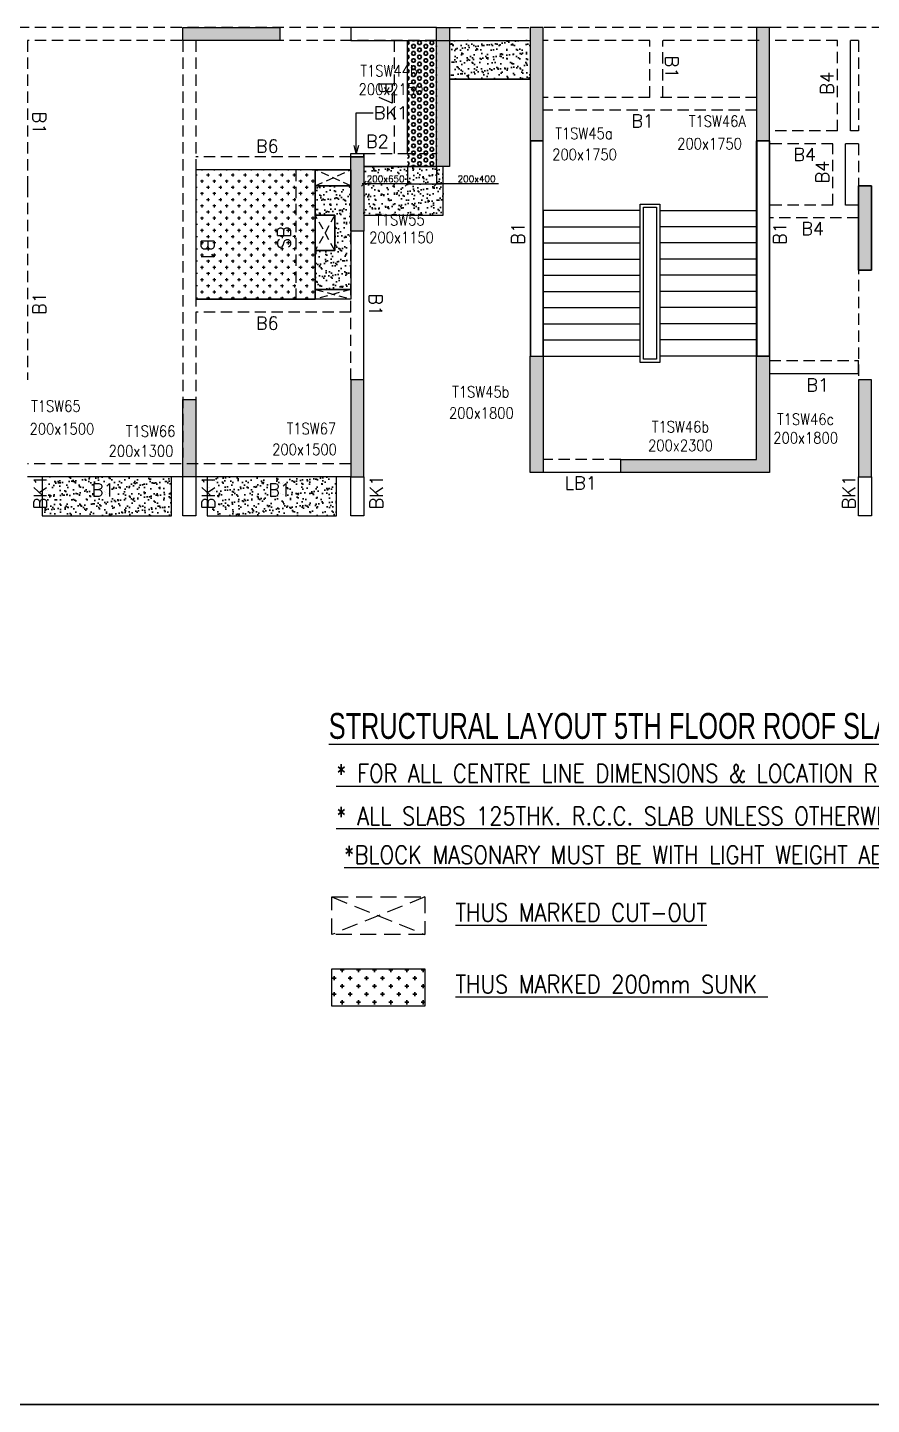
# Model space of a CAD drawing. Header units: millimetres. Extents: x 1078357 to 2594950, y -5122486 to -4636555.
# Drawn here: x 1588858 to 1601908, y -4682741 to -4661446 of the extents above; entities that cross this region are included whole.
import ezdxf

# ---------------------------------------------------------------- set-up
doc = ezdxf.new("R2010")
doc.units = ezdxf.units.MM
doc.header["$PDMODE"] = 35
for name, pattern in [('CONTINOUS', [0]), ('HIDDEN', [0.375, 0.25, -0.125]), ('New Retail block$0$CONTINOUS', [0])]:
    doc.linetypes.add(name, pattern=pattern)
doc.layers.get('0').update_dxf_attribs({"lineweight": 0})
doc.layers.get('Defpoints').update_dxf_attribs({"lineweight": 0})
for name, color, linetype, lineweight in [('A-_ANOTDIMA_D-', 6, 'Continuous', 13), ('Boundary', 40, 'Continuous', 30), ('COL. NO.', 30, 'Continuous', 25), ('COL. SIZE', 7, 'Continuous', 25), ('DIM', 9, 'Continuous', 25), ('HATCH', 8, 'Continuous', 30)]:
    doc.layers.add(name, color=color, linetype=linetype, lineweight=lineweight)
for name, color, linetype in [('B-200x325', 201, 'HIDDEN'), ('B-200x400', 44, 'HIDDEN'), ('DROP SLAB', 8, 'Continuous'), ('NON STR. RCC WALL', 6, 'Continuous'), ('S TEXT', 7, 'Continuous'), ('S-BEAM', 3, 'HIDDEN'), ('S-BEAM NO.', 6, 'Continuous'), ('S-COLUMN', 1, 'Continuous'), ('S-CUTOUT', 8, 'HIDDEN'), ('S-LEGEND', 7, 'Continuous'), ('S-SLAB-PROJECTION', 54, 'New Retail block$0$CONTINOUS'), ('S-STAIR', 31, 'Continuous'), ('SLAB FOLD', 8, 'Continuous')]:
    doc.layers.add(name, color=color, linetype=linetype)
doc.styles.add('Roman', font='romans')
doc.styles.add('ROMANS', font='romans.shx', dxfattribs={"width": 0.85})
doc.styles.add('SANSSERIF', font='sas_____.pfb')
doc.dimstyles.new('HARESH', dxfattribs={"dimtxt": 150, "dimasz": 75, "dimexe": 0, "dimexo": 0, "dimgap": 25, "dimtad": 1, "dimdec": 0, "dimdsep": 46, "dimtxsty": 'Roman', "dimblk": 'OBLIQUE', "dimcen": 225, "dimdle": 25, "dimclrd": 2, "dimclre": 2, "dimclrt": 7, "dimadec": 8, "dimazin": 1, "dimtfac": 1, "dimtdec": 0, "dimtmove": 0, "dimatfit": 0, "dimfxl": 1, "dimlwd": -1, "dimlwe": -1, "dimarcsym": 0})

# ---------------------------------------------------------------- blocks, each defined once
blk = doc.blocks.new('_Oblique')
at = {"color": 0, "linetype": 'ByBlock', "lineweight": -2}
blk.add_line((-0.5, -0.5), (0.5, 0.5), dxfattribs=at)
blk = doc.blocks.new('*D1415')
at = {"layer": 'Defpoints', "color": 0, "ltscale": 700, "transparency": 16777216}
for p in [(1594733, -4663596, 0), (1595183, -4663596, 0), (1595183, -4663862)]:
    blk.add_point(p, dxfattribs=at)
at = {"layer": 'DIM', "color": 2, "ltscale": 700, "transparency": 16777216}
for p, q in [((1594733, -4663596), (1594733, -4663862)), ((1595183, -4663596), (1595183, -4663862)), ((1594733, -4663862), (1594658, -4663862)), ((1594733, -4663862), (1595183, -4663862)), ((1594733, -4663862), (1595183, -4663862)), ((1595183, -4663862), (1595258, -4663862)), ((1596139, -4663862), (1595183, -4663862))]:
    blk.add_line(p, q, dxfattribs=at)
at = {"layer": 'DIM', "color": 2, "ltscale": 700, "transparency": 16777216, "xscale": 75, "yscale": 75, "zscale": 75}
blk.add_blockref('_Oblique', (1594733, -4663862), dxfattribs=at)
at = {"layer": 'DIM', "color": 2, "ltscale": 700, "transparency": 16777216, "xscale": 75, "yscale": 75, "zscale": 75, "rotation": 180}
blk.add_blockref('_Oblique', (1595183, -4663862), dxfattribs=at)
at = {"layer": 'DIM', "color": 7, "ltscale": 700, "transparency": 16777216, "insert": (1595802, -4663787), "char_height": 150, "attachment_point": 5, "style": 'Roman'}
blk.add_mtext('{\\H0.666667x;200x400}', dxfattribs=at)
blk = doc.blocks.new('*D1416')
at = {"layer": 'Defpoints', "color": 0, "ltscale": 700, "transparency": 16777216}
for p in [(1594058, -4663596, 0), (1594733, -4663596), (1594058, -4663862)]:
    blk.add_point(p, dxfattribs=at)
at = {"layer": 'DIM', "color": 2, "ltscale": 700, "transparency": 16777216}
for p, q in [((1594058, -4663596), (1594058, -4663862)), ((1594733, -4663596), (1594733, -4663862)), ((1594758, -4663862), (1594033, -4663862))]:
    blk.add_line(p, q, dxfattribs=at)
at = {"layer": 'DIM', "color": 2, "ltscale": 700, "transparency": 16777216, "xscale": 75, "yscale": 75, "zscale": 75, "rotation": 180}
blk.add_blockref('_Oblique', (1594058, -4663862), dxfattribs=at)
at = {"layer": 'DIM', "color": 2, "ltscale": 700, "transparency": 16777216, "xscale": 75, "yscale": 75, "zscale": 75}
blk.add_blockref('_Oblique', (1594733, -4663862), dxfattribs=at)
at = {"layer": 'DIM', "color": 7, "ltscale": 700, "transparency": 16777216, "insert": (1594396, -4663787), "char_height": 150, "attachment_point": 5, "style": 'Roman'}
blk.add_mtext('{\\H0.666667x;200x650}', dxfattribs=at)
blk = doc.blocks.new('G$CD63B60BD')
at = {"layer": 'COL. NO.', "linetype": 'Continuous', "style": 'ROMANS', "width": 0.85}
for s, p in [('T1SW44b', (10548, 6194, 0)), ('T1SW46A', (15627, 5414, -320)), ('T1SW45a', (13562, 5226, -320)), ('T1SW55', (10776, 3890, -320)), ('T1SW45b', (11967, 1228, 0)), ('T1SW65', (5456, 1008, -320)), ('T1SW46b', (15055, 688, -320)), ('T1SW46c', (16991, 805, -320)), ('T1SW66', (6921, 620, -320)), ('T1SW67', (9408, 659, -320))]:
    blk.add_text(s, height=175, dxfattribs=at).set_placement(p)
at = {"layer": 'COL. SIZE', "linetype": 'Continuous', "style": 'ROMANS', "width": 0.85}
for s, p in [('200x2150', (10519, 5907, -3)), ('200x1750', (15446, 5066, -320)), ('200x1750', (13513, 4899, -320)), ('200x1150', (10683, 3616, -320)), ('200x1800', (11918, 901, 0)), ('200x1500', (5431, 656, -320)), ('200x1800', (16932, 517, -320)), ('200x1300', (6654, 315, -320)), ('200x1500', (9183, 337, -320)), ('200x2300', (14996, 400, -320))]:
    blk.add_text(s, height=175, dxfattribs=at).set_placement(p)

msp = doc.modelspace()

# ---------------------------------------------------------------- hatches: boundary and pattern name
at = {"layer": 'DROP SLAB'}
h = msp.add_hatch(dxfattribs=at)
h.set_pattern_fill('CROSS', color=8, scale=15, angle=0.03079)
h.set_pattern_definition([(180.03079016, (-11555980.88, 51541382.98), (-95.19879988, -95.30117261), [47.625, -142.875]), (270.03079016, (-11556004.7, 51541406.78), (95.30117261, -95.19879988), [47.625, -142.875])])
h.paths.add_polyline_path([(1593308.3, -4663646.1), (1591458.3, -4663646.1), (1591458.3, -4665645.9), (1593308.3, -4665645.9)])
at = {"layer": 'HATCH', "ltscale": 1000}
h = msp.add_hatch(dxfattribs=at)
h.set_pattern_fill('HEX', color=8, scale=10, angle=180)
h.set_pattern_definition([(180, (-608290.975, 4897547.26), (-7e-15, -54.99261315), [31.75, -63.5]), (300, (-608290.975, 4897547.26), (47.625, 27.49630658), [31.75, -63.5]), (240, (-608322.725, 4897547.26), (47.625, -27.49630658), [31.75, -63.5])])
h.paths.add_polyline_path([(1595183.1, -4663596.1), (1594733.1, -4663596.1), (1594733.5, -4661646.1), (1595183.5, -4661646.1)])
at = {"layer": 'HATCH'}
h = msp.add_hatch(dxfattribs=at)
h.set_pattern_fill('AR-SAND', color=8, scale=3, angle=179.97015)
h.set_pattern_definition([(37.4701541, (-2341649.73, 14021043.22), (-4.72361136, 146.8264517), [0, -115.824, 0, -129.54, 0, -123.825]), (7.4701541, (-2341649.73, 14021043.22), (134.9689868, 214.9772528), [0, -62.484, 0, -104.394, 0, -40.005]), (327.4701541, (-2341743.45, 14021043.27), (237.2979035, 0.3075449), [0, -38.1, 0, -137.16, 0, -179.07]), (317.4701541, (-2341743.45, 14021043.27), (229.1017424, 66.759465), [0, -19.05, 0, -89.916, 0, -102.87])])
h.paths.add_polyline_path([(1596633.5, -4661646.1), (1595383.5, -4661646.1), (1595383.5, -4662246.2), (1596633.5, -4662246.2)])
h = msp.add_hatch(dxfattribs=at)
h.set_pattern_fill('AR-SAND', color=8, scale=3, angle=179.97015)
h.set_pattern_definition([(37.4701541, (-2353999.65, 14019093.29), (-4.72361136, 146.8264517), [0, -115.824, 0, -129.54, 0, -123.825]), (7.4701541, (-2353999.65, 14019093.3), (134.9689868, 214.9772528), [0, -62.484, 0, -104.394, 0, -40.005]), (327.4701541, (-2354093.38, 14019093.34), (237.2979035, 0.3075449), [0, -38.1, 0, -137.16, 0, -179.07]), (317.4701541, (-2354093.38, 14019093.34), (229.1017424, 66.759465), [0, -19.05, 0, -89.916, 0, -102.87])])
h.paths.add_polyline_path([(1595283.3, -4663596.1), (1594058.6, -4663596.1), (1594058.6, -4664346.1), (1595283.3, -4664346.1)])
h = msp.add_hatch(dxfattribs=at)
h.set_pattern_fill('AR-SAND', color=8, scale=3, angle=359.97015)
h.set_pattern_definition([(37.47015413, (-3428524.9, 18703112.5), (-4.72361136, 146.8264517), [0, -115.824, 0, -129.54, 0, -123.825]), (7.4701541, (-3428524.9, 18703112.5), (134.9689868, 214.9772528), [0, -62.484, 0, -104.394, 0, -40.005]), (327.4701541, (-3428618.63, 18703112.55), (237.2979035, 0.3075449), [0, -38.1, 0, -137.16, 0, -179.07]), (317.4701541, (-3428618.63, 18703112.55), (229.1017424, 66.759465), [0, -19.05, 0, -89.916, 0, -102.87])])
h.paths.add_polyline_path([(1593858.3, -4665496.1), (1593308.3, -4665496.1), (1593308.3, -4664896.1), (1593608.2, -4664896.1), (1593608.2, -4664346.1), (1593308.3, -4664346.2), (1593308.3, -4663896.1), (1593858.2, -4663896.1)])
h = msp.add_hatch(dxfattribs=at)
h.set_pattern_fill('AR-SAND', color=8, scale=3, angle=179.97015)
h.set_pattern_definition([(37.47015413, (-3436849.46, 18703112.49), (-4.72361136, 146.8264517), [0, -115.824, 0, -129.54, 0, -123.825]), (7.4701541, (-3436849.46, 18703112.49), (134.9689868, 214.9772528), [0, -62.484, 0, -104.394, 0, -40.005]), (327.4701541, (-3436943.18, 18703112.54), (237.2979035, 0.3075449), [0, -38.1, 0, -137.16, 0, -179.07]), (317.4701541, (-3436943.18, 18703112.54), (229.1017424, 66.759465), [0, -19.05, 0, -89.916, 0, -102.87])])
h.paths.add_polyline_path([(1591083.5, -4668396.1), (1589083.5, -4668396.1), (1589083.5, -4668996.1), (1591083.5, -4668996.1)])
h = msp.add_hatch(dxfattribs=at)
h.set_pattern_fill('AR-SAND', color=8, scale=3, angle=179.97015)
h.set_pattern_definition([(37.47015413, (-3439399.46, 18703112.49), (-4.72361136, 146.8264517), [0, -115.824, 0, -129.54, 0, -123.825]), (7.4701541, (-3439399.46, 18703112.49), (134.9689868, 214.9772528), [0, -62.484, 0, -104.394, 0, -40.005]), (327.4701541, (-3439493.18, 18703112.54), (237.2979035, 0.3075449), [0, -38.1, 0, -137.16, 0, -179.07]), (317.4701541, (-3439493.18, 18703112.54), (229.1017424, 66.759465), [0, -19.05, 0, -89.916, 0, -102.87])])
h.paths.add_polyline_path([(1593633.5, -4668396.1), (1591633.5, -4668396.1), (1591633.5, -4668996.1), (1593633.5, -4668996.1)])
at = {"layer": 'HATCH', "ltscale": 1000}
h = msp.add_hatch(dxfattribs=at)
h.set_pattern_fill('CROSS', color=8, scale=500, angle=180)
h.set_pattern_definition([(180, (3072380.29, -4078896.86), (-125, -125), [62.5, -187.5]), (270, (3072349.04, -4078865.61), (125, -125), [62.5, -187.5])])
h.paths.add_polyline_path([(1593564.5, -4676001.8), (1595000, -4676001.8), (1595000, -4676583.1), (1593564.5, -4676583.1)])
at = {"layer": 'S-COLUMN', "lineweight": 25}
h = msp.add_hatch(color=1, dxfattribs=at)
h.dxf.hatch_style = 1
h.paths.add_polyline_path([(1591258.3, -4661446.1), (1592758.3, -4661446.1), (1592758.3, -4661646.1), (1591258.3, -4661646.1)])
h = msp.add_hatch(color=1, dxfattribs=at)
h.dxf.hatch_style = 1
h.paths.add_polyline_path([(1595183.3, -4661446.1), (1595383.3, -4661446.1), (1595383.3, -4663596.1), (1595183.3, -4663596.1)])
h = msp.add_hatch(color=1, dxfattribs=at)
h.dxf.hatch_style = 1
h.paths.add_polyline_path([(1596833.3, -4663196.1), (1596833.3, -4661446.1), (1596633.3, -4661446.1), (1596633.3, -4663196.1), (1596833.3, -4663196.1)], is_closed=False)
h = msp.add_hatch(color=1, dxfattribs=at)
h.dxf.hatch_style = 1
h.paths.add_polyline_path([(1600133.3, -4661446.2), (1600133.3, -4663196.1), (1600333.3, -4663196.1), (1600333.3, -4661446.2), (1600133.3, -4661446.2)], is_closed=False)
at = {"layer": 'S-COLUMN', "lineweight": 25, "extrusion": (-1.00316e-06, -1.91639e-11, 1)}
h = msp.add_hatch(color=1, dxfattribs=at)
h.dxf.hatch_style = 1
h.paths.add_polyline_path([(1593858.3, -4663446.1), (1594058.3, -4663446.1), (1594058.3, -4664596.1), (1593858.3, -4664596.1)])
h = msp.add_hatch(color=1, dxfattribs=at)
h.dxf.hatch_style = 1
h.paths.add_polyline_path([(1601708.3, -4663896.2), (1601908.3, -4663896.2), (1601908.3, -4665196.2), (1601708.3, -4665196.2)])
at = {"layer": 'S-COLUMN', "lineweight": 25, "extrusion": (1.00316e-06, -2.11765e-11, 1)}
h = msp.add_hatch(color=1, dxfattribs=at)
h.dxf.hatch_style = 1
h.paths.add_polyline_path([(1601908.3, -4663896.2), (1601708.3, -4663896.2), (1601708.3, -4665196.2), (1601908.3, -4665196.2)])
at = {"layer": 'S-COLUMN', "lineweight": 25}
h = msp.add_hatch(color=1, dxfattribs=at)
h.dxf.hatch_style = 1
h.paths.add_polyline_path([(1596833.3, -4668326.1), (1596833.3, -4666526.1), (1596633.3, -4666526.1), (1596633.3, -4668326.1)])
h = msp.add_hatch(color=1, dxfattribs=at)
h.dxf.hatch_style = 1
h.paths.add_polyline_path([(1600333.3, -4668326.2), (1600333.3, -4666526.1), (1600133.3, -4666526.1), (1600133.3, -4668126.2), (1598033.3, -4668126.1), (1598033.3, -4668326.1)])
at = {"layer": 'S-COLUMN', "lineweight": 25, "extrusion": (-1.00316e-06, -1.91639e-11, 1)}
h = msp.add_hatch(color=1, dxfattribs=at)
h.dxf.hatch_style = 1
h.paths.add_polyline_path([(1593858.3, -4668396.1), (1594058.3, -4668396.1), (1594058.3, -4666896.1), (1593858.3, -4666896.1)])
at = {"layer": 'S-COLUMN', "lineweight": 25}
h = msp.add_hatch(color=1, dxfattribs=at)
h.dxf.hatch_style = 1
h.paths.add_polyline_path([(1601708.3, -4668396.1), (1601908.3, -4668396.1), (1601908.3, -4666896.1), (1601708.3, -4666896.1)])
h = msp.add_hatch(color=1, dxfattribs=at)
h.dxf.hatch_style = 1
h.paths.add_polyline_path([(1591458.3, -4667196.1), (1591458.3, -4668396.1), (1591258.3, -4668396.1), (1591258.3, -4667196.1)])

# ---------------------------------------------------------------- linework, layer by layer
at = {"layer": 'B-200x400', "linetype": 'HIDDEN', "ltscale": 500}
msp.add_line((1594733.1, -4663396.1, 0), (1595183.1, -4663396.1, 0), dxfattribs=at)
at = {"layer": 'B-200x400', "linetype": 'ByBlock', "ltscale": 500}
msp.add_line((1594733.1, -4663596.1, 0), (1595183.1, -4663596.1, 0), dxfattribs=at)
at = {"layer": 'Boundary', "ltscale": 700, "elevation": 0}
msp.add_lwpolyline([(1574104.5, -4636994.1), (1679698.7, -4636994.1), (1679698.7, -4682741.1), (1574104.5, -4682741.1)], close=True, dxfattribs=at)
at = {"layer": 'DROP SLAB', "color": 3, "linetype": 'CONTINOUS', "ltscale": 500, "elevation": 0}
for points in [[(1593308.3, -4663646.1), (1591458.3, -4663646.1), (1591458.3, -4665645.9), (1593308.3, -4665645.9)], [(1593858.1, -4663896.1), (1593308.3, -4663896.1), (1593308.3, -4663646.2), (1593858.1, -4663646.2)], [(1593608.2, -4664896.1), (1593308.3, -4664896.1), (1593308.3, -4664346.2), (1593608.2, -4664346.2)], [(1593858.3, -4665645.9), (1593308.2, -4665645.9), (1593308.2, -4665496.1), (1593858.3, -4665496.1)]]:
    msp.add_lwpolyline(points, close=True, dxfattribs=at)
at = {"layer": 'NON STR. RCC WALL', "elevation": 0}
for points in [[(1595183.3, -4661446.7), (1593858.3, -4661446.4), (1593858.3, -4661645.9), (1595183.3, -4661646.1)], [(1596833, -4666526.1), (1596833.3, -4663196.1), (1596633.8, -4663196.1), (1596633.6, -4666526.1)], [(1600333, -4666526.1), (1600333.3, -4663196.1), (1600133.8, -4663196.1), (1600133.6, -4666526.1)]]:
    msp.add_lwpolyline(points, close=True, dxfattribs=at)
at = {"layer": 'S-BEAM', "linetype": 'HIDDEN', "ltscale": 700}
for p, q in [((1595183.3, -4661446.2, 0), (1586308.5, -4661446.2, 0)), ((1595383.4, -4661446.1, 0), (1596633.5, -4661446.1, 0)), ((1600173.5, -4661446.1, 0), (1596833.5, -4661446.1, 0)), ((1607601.9, -4661446.2, 0), (1600333.5, -4661446.2, 0)), ((1595183.3, -4661646.2, 0), (1588858.5, -4661646.2, 0)), ((1588858.5, -4661646.2, 0), (1588858.5, -4663896.1, 0)), ((1591258.5, -4661646.2, 0), (1591258.5, -4668096.1, 0)), ((1591458.5, -4661646.2, 0), (1591458.5, -4668096.1, 0)), ((1598483.5, -4661646.1, 0), (1596833.5, -4661646.1, 0)), ((1598483.5, -4662526.1, 0), (1598483.5, -4661646.1, 0)), ((1600173.5, -4661646.1, 0), (1598633.5, -4661646.1, 0)), ((1598683.5, -4662526.1, 0), (1598683.5, -4661646.1, 0)), ((1601383.6, -4661646.2, 0), (1600333.6, -4661646.2, 0)), ((1601383.6, -4663046.1, 0), (1601383.6, -4661646.2, 0)), ((1601708.6, -4661646.2, 0), (1601583.6, -4661646.2, 0)), ((1601708.6, -4661646.2, 0), (1601708.6, -4663046.1, 0)), ((1598483.5, -4662526.1, 0), (1596833.5, -4662526.1, 0)), ((1600133.5, -4662526.1, 0), (1598633.5, -4662526.1, 0)), ((1600133.5, -4662726.1, 0), (1596833.5, -4662726.1, 0)), ((1601383.6, -4663046.1, 0), (1600333.5, -4663046.1, 0)), ((1601708.6, -4663046.1, 0), (1601583.6, -4663046.1, 0)), ((1594058.3, -4663396.1, 0), (1594733.1, -4663396.1, 0)), ((1601308.6, -4663246.1, 0), (1600333.5, -4663246.1, 0)), ((1601308.6, -4664191.1, 0), (1601308.6, -4663246.1, 0)), ((1601708.5, -4663246.1, 0), (1601708.5, -4666896.1, 0)), ((1593008.2, -4663646.1, 0), (1593008.2, -4665645.9, 0)), ((1588858.5, -4663896.1, 0), (1588858.5, -4666896.1, 0)), ((1601308.6, -4664191.1, 0), (1600333.5, -4664191.1, 0)), ((1601708.6, -4664391.1, 0), (1600333.5, -4664391.1, 0)), ((1593858.5, -4666896.1, 0), (1593858.5, -4664596.1, 0)), ((1600333.5, -4666596.1, 0), (1601708.5, -4666596.1, 0)), ((1593858.5, -4668196.1, 0), (1588858.5, -4668196.1, 0)), ((1598033.5, -4668126.1, 0), (1596833.5, -4668126.1, 0))]:
    msp.add_line(p, q, dxfattribs=at)
at = {"layer": 'S-BEAM', "ltscale": 700}
for p, q in [((1594533.1, -4663396.1, 0), (1594533.1, -4661646.1)), ((1593858.1, -4663446.1, 0), (1591458.3, -4663446.1, 0)), ((1593858.3, -4665845.9, 0), (1591458.3, -4665845.9, 0))]:
    msp.add_line(p, q, dxfattribs=at)
at = {"layer": 'S-BEAM', "linetype": 'Continuous', "ltscale": 700}
for p, q in [((1594733.1, -4663396.1, 0), (1594733.1, -4661656.8, 0)), ((1601583.6, -4663046.1, 0), (1601583.6, -4661646.2, 0)), ((1594058.3, -4663445.9, 0), (1594058.3, -4663395.9, 0)), ((1601708.6, -4663246.1, 0), (1601508.6, -4663246.1, 0)), ((1601508.6, -4664191.1, 0), (1601508.6, -4663246.1, 0)), ((1593858.1, -4663646.1, 0), (1591458.3, -4663646.1, 0)), ((1593308.3, -4665645.9, 0), (1593308.3, -4663646.1, 0)), ((1601708.6, -4664191.1, 0), (1601508.6, -4664191.1, 0)), ((1593858.3, -4665645.9, 0), (1591458.3, -4665645.9, 0))]:
    msp.add_line(p, q, dxfattribs=at)
at = {"layer": 'S-BEAM', "linetype": 'CONTINOUS', "ltscale": 700}
for p, q in [((1595383.4, -4661646.1, 0), (1596633.5, -4661646.1, 0)), ((1594058.3, -4663596.1, 0), (1594733.1, -4663596.1, 0)), ((1594058.5, -4666896.1, 0), (1594058.5, -4664596.1, 0)), ((1601708.5, -4666796.1, 0), (1601708.5, -4666596.1, 0)), ((1600333.5, -4666796.1, 0), (1601708.5, -4666796.1, 0)), ((1593858.5, -4668396.1, 0), (1588858.5, -4668396.1, 0)), ((1591258.3, -4668996.1, 0), (1591258.3, -4668396.1, 0)), ((1591458.3, -4668396.1, 0), (1591458.3, -4668996.1, 0)), ((1593858.3, -4668996.1, 0), (1593858.3, -4668396.1, 0)), ((1594058.3, -4668396.1, 0), (1594058.3, -4668996.1, 0)), ((1598033.5, -4668326.1, 0), (1596833.5, -4668326.1, 0)), ((1601708.3, -4668996.1, 0), (1601708.3, -4668396.1, 0)), ((1601908.3, -4668396.1, 0), (1601908.3, -4668996.1, 0)), ((1591458.3, -4668996.1, 0), (1591258.3, -4668996.1, 0)), ((1594058.3, -4668996.1, 0), (1593858.3, -4668996.1, 0)), ((1601908.3, -4668996.1, 0), (1601708.3, -4668996.1, 0))]:
    msp.add_line(p, q, dxfattribs=at)
at = {"layer": 'S-BEAM', "linetype": 'ByBlock', "ltscale": 700}
msp.add_line((1593308.2, -4663646.1, 0), (1593308.2, -4665645.9, 0), dxfattribs=at)
at = {"layer": 'S-BEAM', "linetype": 'Continuous', "ltscale": 700, "elevation": 0}
for points in [[(1594058.5, -4663445.9), (1593858.5, -4663445.9), (1593858.5, -4663395.8), (1594058.5, -4663395.8)], [(1596833.3, -4663196.1), (1596633.3, -4663196.1), (1596633.3, -4666526.1), (1596833.3, -4666526.1)], [(1600133.3, -4663196.1), (1600333.3, -4663196.1), (1600333.3, -4666526.1), (1600133.3, -4666526.1)]]:
    msp.add_lwpolyline(points, close=True, dxfattribs=at)
at = {"layer": 'S-COLUMN', "color": 1, "lineweight": 25}
msp.add_line((1596633.3, -4663196.1, 0), (1596833.3, -4663196.1, 0), dxfattribs=at)
at = {"layer": 'S-COLUMN', "color": 1, "lineweight": 25, "elevation": 0}
for points in [[(1591258.3, -4661446.1), (1592758.3, -4661446.1), (1592758.3, -4661646.1), (1591258.3, -4661646.1)], [(1595183.3, -4661446.1), (1595383.3, -4661446.1), (1595383.3, -4663596.1), (1595183.3, -4663596.1)], [(1596833.3, -4663196.1), (1596833.3, -4661446.1), (1596633.3, -4661446.1), (1596633.3, -4663196.1)], [(1595183.3, -4661646.1), (1595383.3, -4661646.1), (1595383.3, -4663596.1), (1595183.3, -4663596.1)], [(1601708.3, -4668396.1), (1601908.3, -4668396.1), (1601908.3, -4666896.1), (1601708.3, -4666896.1)], [(1591258.3, -4667196.3), (1591458.3, -4667196.3), (1591458.3, -4668396.1), (1591258.3, -4668396.1)]]:
    msp.add_lwpolyline(points, close=True, dxfattribs=at)
for points in [[(1600133.3, -4661446.2), (1600133.3, -4663196.1), (1600333.3, -4663196.1), (1600333.3, -4661446.2), (1600133.3, -4661446.2)], [(1596833.3, -4666526.1), (1596833.3, -4668326.1), (1596633.3, -4668326.1), (1596633.3, -4666526.1), (1596833.3, -4666526.1)], [(1600333.3, -4666526.1), (1600333.3, -4668326.2), (1598033.3, -4668326.1), (1598033.3, -4668126.1), (1600133.3, -4668126.2), (1600133.3, -4666526.1), (1600333.3, -4666526.1)]]:
    msp.add_lwpolyline(points, dxfattribs=at)
at = {"layer": 'S-COLUMN', "color": 1, "lineweight": 25, "extrusion": (-1.00316e-06, -1.91639e-11, 1), "elevation": -1.6}
for points in [[(1593858.3, -4663446.1), (1594058.3, -4663446.1), (1594058.3, -4664596.1), (1593858.3, -4664596.1)], [(1601708.3, -4663896.2), (1601908.3, -4663896.2), (1601908.3, -4665196.2), (1601708.3, -4665196.2)], [(1593858.3, -4668396.1), (1594058.3, -4668396.1), (1594058.3, -4666896.1), (1593858.3, -4666896.1)]]:
    msp.add_lwpolyline(points, close=True, dxfattribs=at)
at = {"layer": 'S-COLUMN', "color": 1, "lineweight": 25, "extrusion": (1.00316e-06, -2.11765e-11, 1), "elevation": 1.6}
msp.add_lwpolyline([(1601908.3, -4663896.2), (1601708.3, -4663896.2), (1601708.3, -4665196.2), (1601908.3, -4665196.2)], close=True, dxfattribs=at)
at = {"layer": 'S-CUTOUT', "ltscale": 500}
for p, q in [((1593858.2, -4663896.1, 0), (1593308.2, -4663646.1, 0)), ((1593308.3, -4663896.1, 0), (1593858.1, -4663646.1, 0)), ((1593608.2, -4664896.1, 0), (1593308.2, -4664346.1, 0)), ((1593608.2, -4664346.1, 0), (1593308.3, -4664896.1, 0)), ((1593858.3, -4665496.1, 0), (1593308.2, -4665645.9, 0)), ((1593308.3, -4665496.1, 0), (1593857.4, -4665645.9, 0))]:
    msp.add_line(p, q, dxfattribs=at)
at = {"layer": 'S-CUTOUT', "ltscale": 1000}
for p, q in [((1593564.5, -4674892.2, 0.2), (1595000, -4675473.6, 0.2)), ((1595000, -4674892.2, 0.2), (1593564.5, -4675473.6, 0.2))]:
    msp.add_line(p, q, dxfattribs=at)
at = {"layer": 'S-CUTOUT', "ltscale": 1000, "elevation": 0.2}
msp.add_lwpolyline([(1593564.5, -4674892.2), (1595000, -4674892.2), (1595000, -4675473.6), (1593564.5, -4675473.6)], close=True, dxfattribs=at)
at = {"layer": 'S-LEGEND', "color": 1, "linetype": 'Continuous', "elevation": 0.2}
msp.add_lwpolyline([(1593564.5, -4676001.8), (1595000, -4676001.8), (1595000, -4676583.1), (1593564.5, -4676583.1)], close=True, dxfattribs=at)
at = {"layer": 'S-SLAB-PROJECTION'}
for p, q in [((1595383.5, -4662246.1, 0), (1596633.5, -4662246.1, 0)), ((1596633.5, -4662246.1, 0), (1595383.5, -4662246.1, 0))]:
    msp.add_line(p, q, dxfattribs=at)
at = {"layer": 'S-SLAB-PROJECTION', "elevation": 0}
for points in [[(1595283.3, -4663596.1), (1594058.6, -4663596.1), (1594058.6, -4664346.1), (1595283.3, -4664346.1)], [(1591083.5, -4668396.1), (1589083.5, -4668396.1), (1589083.5, -4668996.1), (1591083.5, -4668996.1)], [(1593633.5, -4668396.1), (1591633.5, -4668396.1), (1591633.5, -4668996.1), (1593633.5, -4668996.1)]]:
    msp.add_lwpolyline(points, close=True, dxfattribs=at)
at = {"layer": 'S-STAIR', "elevation": 0}
for points in [[(1598633.5, -4664176.1), (1598633.5, -4666626.1), (1598333.5, -4666626.1), (1598333.5, -4664176.1)], [(1598583.5, -4664226.1), (1598583.5, -4666576.1), (1598383.5, -4666576.1), (1598383.5, -4664226.1)]]:
    msp.add_lwpolyline(points, close=True, dxfattribs=at)
for points in [[(1598333.5, -4664276.1), (1596833.5, -4664276.1)], [(1596833.5, -4664276.1), (1596833.5, -4666526.1), (1598333.5, -4666526.1)], [(1598633.5, -4664276.1), (1600133.5, -4664276.1)], [(1600133.5, -4664276.1), (1600133.5, -4666526.1), (1598633.5, -4666526.1)], [(1596833.5, -4664526.1), (1598333.5, -4664526.1)], [(1600133.5, -4664526.1), (1598633.5, -4664526.1)], [(1596833.5, -4664776.1), (1598333.5, -4664776.1)], [(1600133.5, -4664776.1), (1598633.5, -4664776.1)], [(1596833.5, -4665026.1), (1598333.5, -4665026.1)], [(1600133.5, -4665026.1), (1598633.5, -4665026.1)], [(1596833.5, -4665276.1), (1598333.5, -4665276.1)], [(1600133.5, -4665276.1), (1598633.5, -4665276.1)], [(1596833.5, -4665526.1), (1598333.5, -4665526.1)], [(1600133.5, -4665526.1), (1598633.5, -4665526.1)], [(1596833.5, -4665776.1), (1598333.5, -4665776.1)], [(1600133.5, -4665776.1), (1598633.5, -4665776.1)], [(1596833.5, -4666026.1), (1598333.5, -4666026.1)], [(1600133.5, -4666026.1), (1598633.5, -4666026.1)], [(1596833.5, -4666276.1), (1598333.5, -4666276.1)], [(1600133.5, -4666276.1), (1598633.5, -4666276.1)]]:
    msp.add_lwpolyline(points, dxfattribs=at)
at = {"layer": 'SLAB FOLD', "color": 8, "ltscale": 1000, "elevation": 0}
msp.add_lwpolyline([(1593858.3, -4665496.1), (1593308.3, -4665496.1), (1593308.3, -4664896.1), (1593608.2, -4664896.1), (1593608.2, -4664346.1), (1593308.3, -4664346.2), (1593308.3, -4663896.1), (1593858.2, -4663896.1), (1593858.3, -4665496.1)], dxfattribs=at)

# ---------------------------------------------------------------- block references
at = {"layer": 'A-_ANOTDIMA_D-', "color": 2, "ltscale": 700}
msp.add_blockref('G$CD63B60BD', (1583458.3, -4668396.1, 0), dxfattribs=at)

# ---------------------------------------------------------------- texts
at = {"layer": 'B-200x325', "linetype": 'Continuous', "ltscale": 700, "style": 'ROMANS'}
for p in [(1592388.8, -4663380.9, -2.7), (1592388.8, -4666118, -2.7)]:
    msp.add_text('B6', height=200, rotation=359.99906, dxfattribs=at).set_placement(p)
at = {"layer": 'S TEXT', "color": 1, "extrusion": (-1.33677e-08, 3.74197e-09, 1), "style": 'SANSSERIF', "width": 0.7}
msp.add_text('%%USTRUCTURAL LAYOUT 5TH FLOOR ROOF SLAB LVL. (TOWER 1)', height=400, dxfattribs=at).set_placement((1593516.5, -4672446.9, 0.2))
at = {"layer": 'S-BEAM', "linetype": 'HIDDEN', "ltscale": 500, "style": 'ROMANS'}
for rotation, p in [(89.99906, (1601322.5, -4662482.6, -2.7)), (359.99906, (1600699.9, -4663509.6, -2.7)), (89.99906, (1601247.5, -4663855.1, -2.7)), (359.99906, (1600823.7, -4664654.6, -2.7))]:
    msp.add_text('B4', height=200, rotation=rotation, dxfattribs=at).set_placement(p)
at = {"layer": 'S-BEAM NO.', "linetype": 'HIDDEN', "ltscale": 700, "style": 'ROMANS'}
msp.add_text('B1', height=200, rotation=269.99906, dxfattribs=at).set_placement((1598721.3, -4661882.2, -2.7))
at = {"layer": 'S-BEAM NO.', "linetype": 'Continuous', "ltscale": 700, "style": 'ROMANS'}
for s, rotation, p in [('B7', 269.99906, (1594296.4, -4662287.6, -2.7)), ('BK1', 0.00094, (1594211.6, -4662865.3, -2.7)), ('SB', 90.00094, (1592924.5, -4664870.3, -2.7)), ('B1', 89.99906, (1596542.3, -4664805.5, -2.7)), ('B1', 89.99906, (1600591.1, -4664805.5, -2.7))]:
    msp.add_text(s, height=200, rotation=rotation, dxfattribs=at).set_placement(p)
at = {"layer": 'S-BEAM NO.', "linetype": 'HIDDEN', "ltscale": 500, "style": 'ROMANS'}
for s, rotation, p in [('B1', 269.99906, (1588941.7, -4662748, -2.7)), ('B1', 359.99906, (1598194, -4662989.6, -2.7)), ('B1', 269.99906, (1591542.4, -4664717.4, -2.7)), ('B1', 90.00094, (1589141.7, -4665887.8, -2.7)), ('B1', 269.99906, (1594142.4, -4665560.3, -2.7)), ('B1', 0.00094, (1600900.4, -4667072.9, -2.7)), ('B1', 0.00094, (1589851.4, -4668696.4, -2.7)), ('B1', 0.00094, (1592579.3, -4668696.4, -2.7)), ('LB1', 359.99906, (1597164.5, -4668589.6, -2.7))]:
    msp.add_text(s, height=200, rotation=rotation, dxfattribs=at).set_placement(p)
at = {"layer": 'S-BEAM NO.', "linetype": 'Continuous', "ltscale": 500, "style": 'ROMANS'}
msp.add_text('B2', height=200, dxfattribs=at).set_placement((1594092, -4663305.6, -2.7))
at = {"layer": 'S-BEAM NO.', "linetype": 'CONTINOUS', "ltscale": 700, "style": 'ROMANS'}
for p in [(1589153.9, -4668895.7, 50), (1591754, -4668895.8, 50), (1594354, -4668895.8, 50), (1601658.9, -4668895.8, 50)]:
    msp.add_text('BK1', height=200, rotation=90, dxfattribs=at).set_placement(p)
at = {"layer": 'S-LEGEND', "color": 0, "linetype": 'Continuous', "style": 'ROMANS', "width": 0.85}
for s, p in [('%%U* FOR ALL CENTRE LINE DIMENSIONS & LOCATION REFER ARCH. DRG.', (1593628.7, -4673121.1, 0.2)), ('%%U* ALL SLABS 125THK. R.C.C. SLAB UNLESS OTHERWISE SPECIFIED.', (1593628.7, -4673779.4, 0.2)), ('%%UTHUS MARKED CUT-OUT', (1595475.1, -4675272.3, 0.2)), ('%%UTHUS MARKED 200mm SUNK ', (1595475.1, -4676381.9, 0.2))]:
    msp.add_text(s, height=280.28, dxfattribs=at).set_placement(p)
at = {"layer": 'S-LEGEND', "color": 0, "linetype": 'Continuous', "insert": (1593752, -4674474.3, 0.2), "char_height": 280.2804, "width": 26415.119, "attachment_point": 7, "style": 'ROMANS'}
msp.add_mtext('{\\L*BLOCK MASONARY MUST BE WITH LIGHT WEIGHT AERATED CONC. BLOCK DENSITY NOT MORE THAN 8.0KN/M\\fArial|b0|i0|c0|p34;\\l³}', dxfattribs=at)

# ---------------------------------------------------------------- dimensions: what is measured, and where the dimension line sits
at = {"layer": 'DIM', "ltscale": 700}
dim = msp.add_linear_dim(base=(1594058.1, -4663862.1, 0), p1=(1594733.1, -4663596.1, 0), p2=(1594058.1, -4663596.1, 0), angle=180, text='{\\H0.666667x;200x650}', dimstyle='HARESH', override={"dimtxsty": 'Roman', "dimtmove": 1}, dxfattribs=at)
dim.commit()
dim.dimension.update_dxf_attribs({"geometry": '*D1416', "text_midpoint": (1594395.6, -4663787.1, 0)})
dim = msp.add_linear_dim(base=(1595183.1, -4663862.1, 0), p1=(1594733.1, -4663596.1, 0), p2=(1595183.1, -4663596.1, 0), angle=180, text='{\\H0.666667x;200x400}', dimstyle='HARESH', override={"dimtxsty": 'Roman', "dimtmove": 1}, dxfattribs=at)
dim.commit()
dim.dimension.update_dxf_attribs({"geometry": '*D1415', "text_midpoint": (1595802.4, -4663840.4, 0), "dimtype": 160})

# ---------------------------------------------------------------- leaders
at = {"layer": 'S-BEAM NO.', "linetype": 'Continuous', "ltscale": 700}
msp.add_leader([(1593942, -4663395.8, 0), (1593942, -4662767.6, 0), (1594200.9, -4662767.6, 0)], dimstyle='HARESH', override={"dimasz": 125, "dimgap": 25, "dimtad": 0, "dimldrblk": 'Open30'}, dxfattribs=at)

doc.saveas('drawing.dxf')
